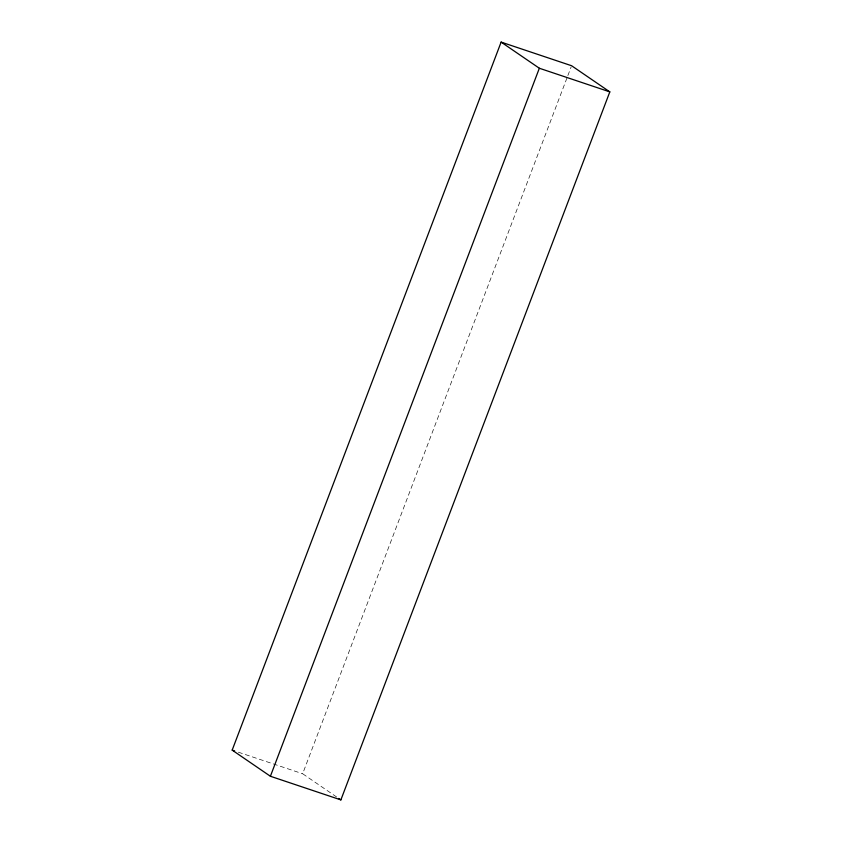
<?xml version="1.0" encoding="UTF-8"?>
<svg xmlns="http://www.w3.org/2000/svg" width="842" height="842" viewBox="0 0 842 842"><rect width="100%" height="100%" fill="white"/><g stroke="black" fill="none" stroke-linecap="round" stroke-linejoin="round"><path stroke-width="0.63" stroke-dasharray="4.21 3.16" d="M336.621 796.995L302.657 773.756L567.403 76.801M567.866 75.569L571.139 66.971M238.36 752.19L302.657 773.756"/><path stroke-width="1.26" d="M232.181 750.117L501.127 42.1L571.602 65.739L609.818 91.883L340.873 799.9L270.398 776.261L232.181 750.117L234.655 750.948M270.398 776.261L539.343 68.244L501.127 42.1M539.343 68.244L609.818 91.883M338.747 798.448L340.873 799.9"/></g></svg>
